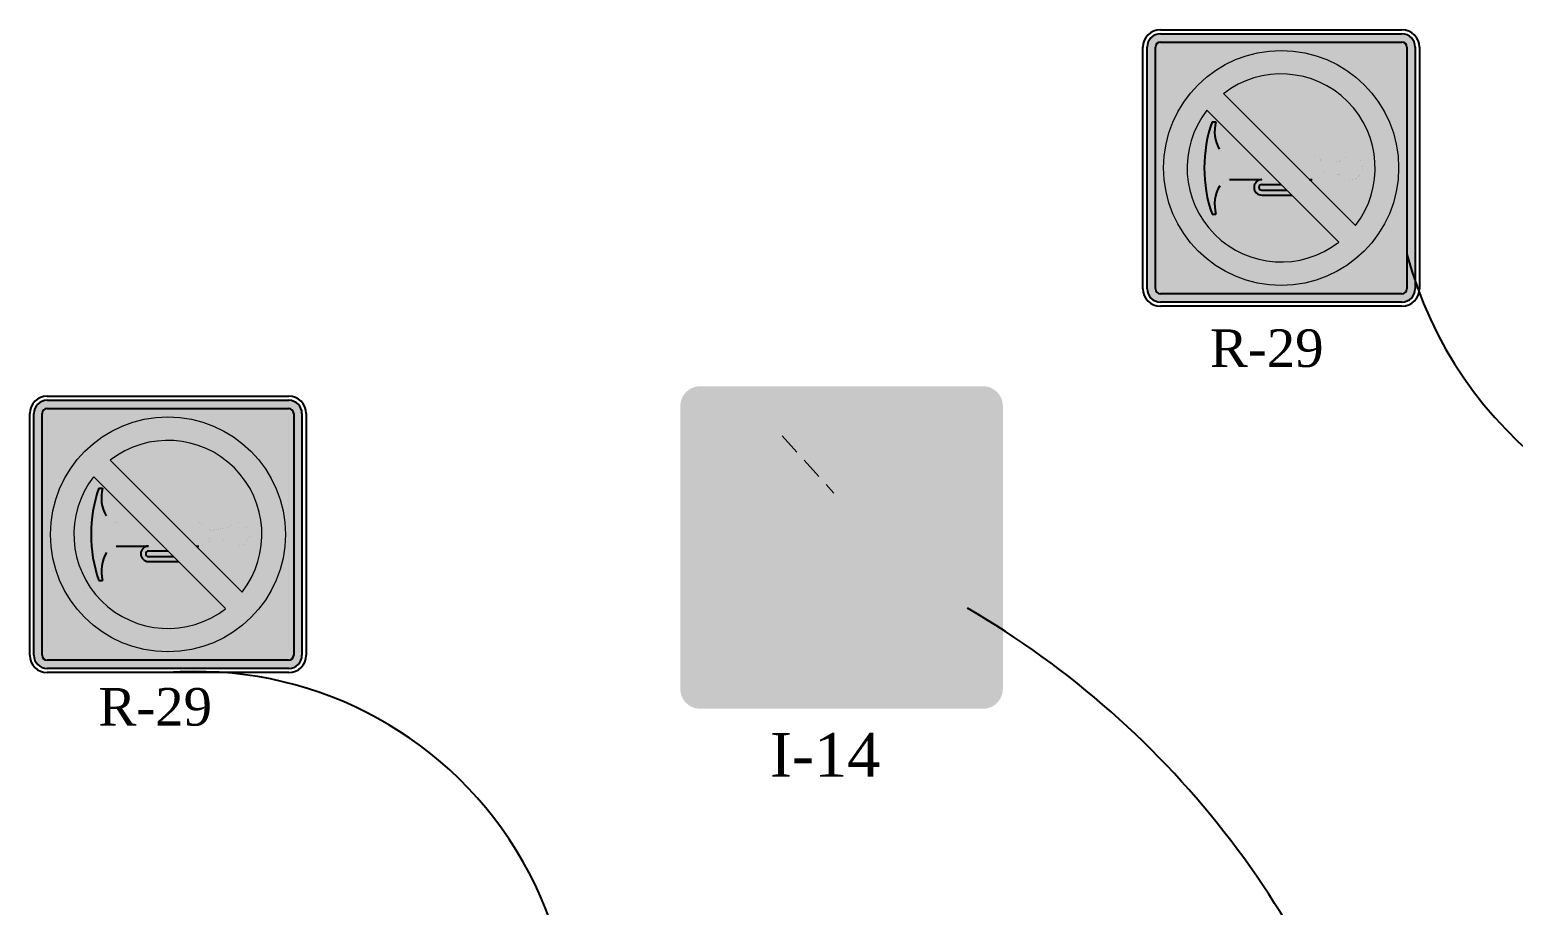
# Model space of a CAD drawing. Header units: millimetres. Extents: x -505 to 8538, y 111 to 6031.
# Drawn here: x 8447.21 to 8481.02, y 5650.2 to 5670.15 of the extents above; entities that cross this region are included whole.
import ezdxf

# ---------------------------------------------------------------- set-up
doc = ezdxf.new("R2010")
doc.units = ezdxf.units.MM
doc.linetypes.add('DASHED', pattern=[0.75, 0.5, -0.25])
doc.layers.add('CANALIZACIÒN 2 VÌAS', color=6, linetype='Continuous', lineweight=9)
doc.layers.add('Codigo', color=7, linetype='Continuous')
doc.layers.add('ÁREA VERDE', color=3, linetype='Continuous')
doc.styles.get("Standard").update_dxf_attribs({"font": 'arial.ttf'})

# ---------------------------------------------------------------- blocks, each defined once
blk = doc.blocks.new('R-29')
at = {"lineweight": 0}
h = blk.add_hatch(color=7, dxfattribs=at)
h.dxf.hatch_style = 1
h.paths.add_polyline_path([(-22311.5, 28497.2, 0.414214), (-22340.3, 28526), (-22864.6, 28526, 0.414212), (-22893.5, 28497.2), (-22893.5, 27972.8, 0.414212), (-22864.6, 27944), (-22340.3, 27944, 0.414213), (-22311.5, 27972.8)])
h.paths.add_polyline_path([(-22329.5, 27972.8, -0.414213), (-22340.3, 27962), (-22864.6, 27962, -0.414211), (-22875.5, 27972.8), (-22875.5, 28497.2, -0.414213), (-22864.6, 28508), (-22340.3, 28508, -0.414214), (-22329.5, 28497.2)], flags=16)
h.paths.add_polyline_path([(-22857.5, 28235, -1), (-22347.5, 28235, -1)], flags=0)
h.paths.add_polyline_path([(-22441.3, 28109.9), (-22727.5, 28396.2, -0.881917)], flags=0)
h.paths.add_polyline_path([(-22477.4, 28073.9, -0.881917), (-22763.6, 28360.1)], flags=0)
at = {"lineweight": 0, "true_color": 0xffffff}
h = blk.add_hatch(color=7, dxfattribs=at)
h.dxf.hatch_style = 1
h.paths.add_polyline_path([(-22875.5, 27972.8, 0.414211), (-22864.6, 27962), (-22340.3, 27962, 0.414213), (-22329.5, 27972.8), (-22329.5, 28497.2, 0.414214), (-22340.3, 28508), (-22864.6, 28508, 0.414213), (-22875.5, 28497.2)])
h.paths.add_polyline_path([(-22857.5, 28235, -1), (-22347.5, 28235, -1)], flags=16)
h.paths.add_polyline_path([(-22763.6, 28360.1), (-22477.4, 28073.9, -0.881917)], flags=0)
h.paths.add_polyline_path([(-22727.5, 28396.2, -0.881917), (-22441.3, 28109.9)], flags=0)
at = {"lineweight": 0}
h = blk.add_hatch(color=1, dxfattribs=at)
h.dxf.hatch_style = 1
h.paths.add_polyline_path([(-22347.5, 28235, 1), (-22857.5, 28235, 1)])
h.paths.add_polyline_path([(-22727.5, 28396.2, -0.881917), (-22441.3, 28109.9)], flags=16)
h.paths.add_polyline_path([(-22477.4, 28073.9, -0.881917), (-22763.6, 28360.1)], flags=16)
at = {"lineweight": 0, "true_color": 0xffffff}
h = blk.add_hatch(color=7, dxfattribs=at)
h.dxf.hatch_style = 1
h.paths.add_polyline_path([(-22591.6, 28260.2), (-22535.1, 28260.2, -0.317837), (-22511.3, 28243.4), (-22481.4, 28248.4, 0.11211), (-22466.1, 28255.2, -0.617625), (-22425.7, 28235, -0.617625), (-22466.1, 28214.8, 0.127668), (-22483.7, 28222), (-22511.3, 28226.6, -0.317837), (-22535.1, 28209.7), (-22541.1, 28209.7), (-22441.3, 28109.9, 0.881917), (-22727.5, 28396.2)])
h.paths.add_polyline_path([(-22644.5, 28209.7), (-22714.7, 28209.7, 0.225705), (-22735.8, 28196, 0.201024), (-22744.2, 28135), (-22752.5, 28135, -0.083269), (-22769.3, 28235, -0.083269), (-22752.5, 28335), (-22744.2, 28335, 0.201024), (-22735.8, 28274, 0.260729), (-22710.8, 28260), (-22663.5, 28260), (-22763.6, 28360.1, 0.881917), (-22477.4, 28073.9), (-22579.6, 28176.1), (-22644.5, 28176.1, -1)])
h.paths.add_polyline_path([(-22590.2, 28186.7), (-22602.6, 28199.1), (-22644.5, 28199.1, 1), (-22644.5, 28186.7)], flags=17)
at = {"lineweight": 0}
h = blk.add_hatch(color=0, dxfattribs=at)
h.dxf.hatch_style = 1
h.paths.add_polyline_path([(-22710.8, 28260, -0.276073), (-22736.7, 28275.5, -0.195548), (-22744.2, 28335), (-22752.5, 28335, 0.083269), (-22769.3, 28235, 0.083269), (-22752.5, 28135), (-22744.2, 28135, -0.195548), (-22736.7, 28194.6, -0.240796), (-22714.7, 28209.7), (-22644.5, 28209.7, 1), (-22644.5, 28176.1), (-22579.6, 28176.1), (-22590.2, 28186.7), (-22644.5, 28186.7, -1), (-22644.5, 28199.1), (-22602.6, 28199.1), (-22663.5, 28260)])
h = blk.add_hatch(color=0, dxfattribs=at)
h.dxf.hatch_style = 1
h.paths.add_polyline_path([(-22511.3, 28243.4, 0.317837), (-22535.1, 28260.2), (-22591.6, 28260.2), (-22541.1, 28209.7), (-22535.1, 28209.7, 0.317837), (-22511.3, 28226.6), (-22483.7, 28222, -0.127668), (-22466.1, 28214.8, 0.617625), (-22425.7, 28235, 0.617625), (-22466.1, 28255.2, -0.11211), (-22481.4, 28248.4)])
for p, q in [((-22864.6, 28535), (-22340.3, 28535)), ((-22902.5, 27972.8), (-22902.5, 28497.2)), ((-22893.5, 27972.8), (-22893.5, 28497.2)), ((-22875.5, 27972.8), (-22875.5, 28497.2)), ((-22864.6, 28526), (-22340.3, 28526)), ((-22864.6, 28508), (-22340.3, 28508)), ((-22329.5, 28497.2), (-22329.5, 27972.8)), ((-22311.5, 28497.2), (-22311.5, 27972.8)), ((-22302.5, 28497.2), (-22302.5, 27972.8)), ((-22340.3, 27962), (-22864.6, 27962)), ((-22340.3, 27944), (-22864.6, 27944)), ((-22340.3, 27935), (-22864.6, 27935))]:
    blk.add_line(p, q)
for p, q in [((-22441.3, 28109.9), (-22727.5, 28396.2)), ((-22477.4, 28073.9), (-22763.6, 28360.1))]:
    blk.add_line(p, q, dxfattribs=at)
at = {"ltscale": 0.2}
for p, q in [((-22752.5, 28335), (-22744.2, 28335)), ((-22714.7, 28209.7), (-22644.5, 28209.7)), ((-22541.4, 28209.7), (-22535.1, 28209.7)), ((-22644.5, 28199.1), (-22602.2, 28199.1)), ((-22644.5, 28186.7), (-22589.9, 28186.7)), ((-22644.5, 28176.1), (-22579.2, 28176.1)), ((-22752.5, 28135), (-22744.2, 28135))]:
    blk.add_line(p, q, dxfattribs=at)
for points in [[(-22736.7, 28275.5, 0.0417, 0.0417, 0.276073), (-22710.8, 28260, 0.0417, 0.0417, 0), (-22662.8, 28260, 0, 0, 0)], [(-22483.7, 28248, 0.0421, 0.0421, 0.127668), (-22466.1, 28255.2, 0.0421, 0.0421, -0.617625), (-22425.7, 28235, 0.0421, 0.0421, -0.617625), (-22466.1, 28214.8, 0.0421, 0.0421, 0.127668), (-22483.7, 28222, 0, 0, 0)]]:
    blk.add_lwpolyline(points, format="xyseb", dxfattribs=at)
at = {"ltscale": 0.2, "const_width": 0.0417}
blk.add_lwpolyline([(-22592.5, 28260.2), (-22535.1, 28260.2)], dxfattribs=at)
at = {"ltscale": 0.2}
for points, const_width in [([(-22482.5, 28248.2), (-22511.3, 28243.4, 0.317837), (-22535.1, 28260.2, 0.317837)], 0.0421), ([(-22714.7, 28209.7, 0.225705), (-22735.8, 28196, 0.276073)], 0.0417), ([(-22482.5, 28221.8), (-22511.3, 28226.6, -0.317837), (-22535.1, 28209.7, -0.317837)], 0.0421)]:
    blk.add_lwpolyline(points, format="xyb", dxfattribs=dict(at, const_width=const_width))
at = {"lineweight": 0}
blk.add_circle((-22602.5, 28235), 255, dxfattribs=at)
for centre, radius, start, end in [((-22864.6, 28497.2), 37.8, 90, 180), ((-22340.3, 28497.2), 37.8, 0, 90), ((-22864.6, 28497.2), 28.8, 90, 180), ((-22864.6, 28497.2), 10.8, 90, 180), ((-22340.3, 28497.2), 28.8, 0, 90), ((-22340.3, 28497.2), 10.8, 0, 90), ((-22864.6, 27972.8), 37.8, 180, 270), ((-22864.6, 27972.8), 28.8, 180, 270), ((-22864.6, 27972.8), 10.8, 180, 270), ((-22340.3, 27972.8), 37.8, 270, 0), ((-22340.3, 27972.8), 28.8, 270, 0), ((-22340.3, 27972.8), 10.8, 270, 0)]:
    blk.add_arc(centre, radius, start, end)
for start, end in [(322.1808, 127.8192), (142.1808, 307.8192)]:
    blk.add_arc((-22602.5, 28235), 204, start, end, dxfattribs=at)
at = {"ltscale": 0.2}
for centre, radius, start, end in [((-22462.7, 28235), 306.6, 160.9601, 180), ((-22667.2, 28314.5), 79.7, 165.0448, 209.3027), ((-22462.7, 28235), 306.6, 180, 199.0399), ((-22644.5, 28192.9), 16.8, 90, 270), ((-22667.2, 28155.6), 79.7, 149.4897, 194.9552), ((-22644.5, 28192.9), 6.18, 90, 270)]:
    blk.add_arc(centre, radius, start, end, dxfattribs=at)
blk = doc.blocks.new('I-14-ANGELO')
at = {"lineweight": 0, "true_color": 0x215db0}
h = blk.add_hatch(color=154, dxfattribs=at)
h.dxf.hatch_style = 1
h.paths.add_polyline_path([(-67.7, 378.5, 0.414214), (-104.7, 415.5), (-630.7, 415.5, 0.414214), (-667.7, 378.5), (-667.7, -147.5, 0.414214), (-630.7, -184.5), (-104.7, -184.5, 0.414214), (-67.7, -147.5)])
h.paths.add_polyline_path([(-77.7, -147.5, -0.414214), (-104.7, -174.5), (-630.7, -174.5, -0.414214), (-657.7, -147.5), (-657.7, 378.5, -0.414214), (-630.7, 405.5), (-104.7, 405.5, -0.414214), (-77.7, 378.5)], flags=16)
h.paths.add_polyline_path([(-87.7, -147.5, -0.414214), (-104.7, -164.5), (-630.7, -164.5, -0.414214), (-647.7, -147.5), (-647.7, 378.5, -0.414214), (-630.7, 395.5), (-104.7, 395.5, -0.414214), (-87.7, 378.5)], flags=0)
h.paths.add_polyline_path([(-196.3, -109.5), (-269.2, -109.5), (-269.2, 79), (-466.3, 79), (-466.3, -109.5), (-539.2, -109.5), (-539.2, 319), (-466.3, 319), (-466.3, 151.9), (-269.2, 151.9), (-269.2, 319), (-196.3, 319)], flags=0)
at = {"lineweight": 0, "true_color": 0xffffff}
h = blk.add_hatch(color=7, dxfattribs=at)
h.dxf.hatch_style = 1
h.paths.add_polyline_path([(-196.3, 319), (-269.2, 319), (-269.2, 151.9), (-466.3, 151.9), (-466.3, 319), (-539.2, 319), (-539.2, -109.5), (-466.3, -109.5), (-466.3, 79), (-269.2, 79), (-269.2, -109.5), (-196.3, -109.5)], flags=0)
h.paths.add_polyline_path([(-657.7, -147.5, 0.414214), (-630.7, -174.5), (-104.7, -174.5, 0.414214), (-77.7, -147.5), (-77.7, 378.5, 0.414214), (-104.7, 405.5), (-630.7, 405.5, 0.414214), (-657.7, 378.5)])
h.paths.add_polyline_path([(-647.7, 378.5, -0.414214), (-630.7, 395.5), (-104.7, 395.5, -0.414214), (-87.7, 378.5), (-87.7, -147.5, -0.414214), (-104.7, -164.5), (-630.7, -164.5, -0.414214), (-647.7, -147.5)], flags=16)
h.paths.add_polyline_path([(-539.2, -109.5), (-539.2, 319), (-466.3, 319), (-466.3, 151.9), (-269.2, 151.9), (-269.2, 319), (-196.3, 319), (-196.3, -109.5), (-269.2, -109.5), (-269.2, 79), (-466.3, 79), (-466.3, -109.5)], flags=0)
at = {"lineweight": 0, "true_color": 0x215db0}
h = blk.add_hatch(color=154, dxfattribs=at)
h.dxf.hatch_style = 1
h.paths.add_polyline_path([(-87.7, 378.5, 0.414214), (-104.7, 395.5), (-630.7, 395.5, 0.414214), (-647.7, 378.5), (-647.7, -147.5, 0.414214), (-630.7, -164.5), (-104.7, -164.5, 0.414214), (-87.7, -147.5)])
h.paths.add_polyline_path([(-196.3, -109.5), (-269.2, -109.5), (-269.2, 79), (-466.3, 79), (-466.3, -109.5), (-539.2, -109.5), (-539.2, 319), (-466.3, 319), (-466.3, 151.9), (-269.2, 151.9), (-269.2, 319), (-196.3, 319)], flags=16)
at = {"lineweight": 0, "true_color": 0xffffff}
h = blk.add_hatch(color=7, dxfattribs=at)
h.dxf.hatch_style = 1
h.paths.add_polyline_path([(-466.3, 79), (-269.2, 79), (-269.2, -109.5), (-196.3, -109.5), (-196.3, 319), (-269.2, 319), (-269.2, 151.9), (-466.3, 151.9), (-466.3, 319), (-539.2, 319), (-539.2, -109.5), (-466.3, -109.5)])

msp = doc.modelspace()

# ---------------------------------------------------------------- linework, layer by layer
at = {"layer": 'CANALIZACIÒN 2 VÌAS', "color": 1, "linetype": 'DASHED'}
msp.add_line((8464.355, 5660.892), (8465.538, 5659.588), dxfattribs=at)
at = {"layer": 'ÁREA VERDE', "color": 1}
for centre, radius, start, end in [((8487.476, 5667.416), 9.197, 195.0424, 271.6704), ((8458.244, 5639.205), 20.55, 14.9244, 59.7996), ((8450.999, 5646.945), 8.578, 328.9927, 94.4151)]:
    msp.add_arc(centre, radius, start, end, dxfattribs=at)

# ---------------------------------------------------------------- block references
at = {"lineweight": 0, "xscale": 0.0105, "yscale": 0.0105, "zscale": 0.0105}
for p in [(8713.054, 5370.53), (8687.686, 5362.18)]:
    msp.add_blockref('R-29', p, dxfattribs=at)
at = {"color": 6, "lineweight": 0, "xscale": 0.01225, "yscale": 0.01225, "zscale": 0.01225}
msp.add_blockref('I-14-ANGELO', (8470.216, 5656.934), dxfattribs=at)

# ---------------------------------------------------------------- texts
at = {"layer": 'Codigo', "attachment_point": 1}
for s, insert, char_height, width in [('{\\fBook Antiqua|b0|i0|c0|p18;R-29}', (8474.107, 5663.32), 0.85656, 2.27692), ('{\\fBook Antiqua|b0|i0|c0|p18;R-29}', (8448.777, 5655.148), 0.85656, 2.27692), ('{\\fBook Antiqua|b0|i0|c0|p18;I-14}', (8464.078, 5654.125), 0.99932, 2.65641)]:
    msp.add_mtext(s, dxfattribs=dict(at, insert=insert, char_height=char_height, width=width))

doc.saveas('drawing.dxf')
